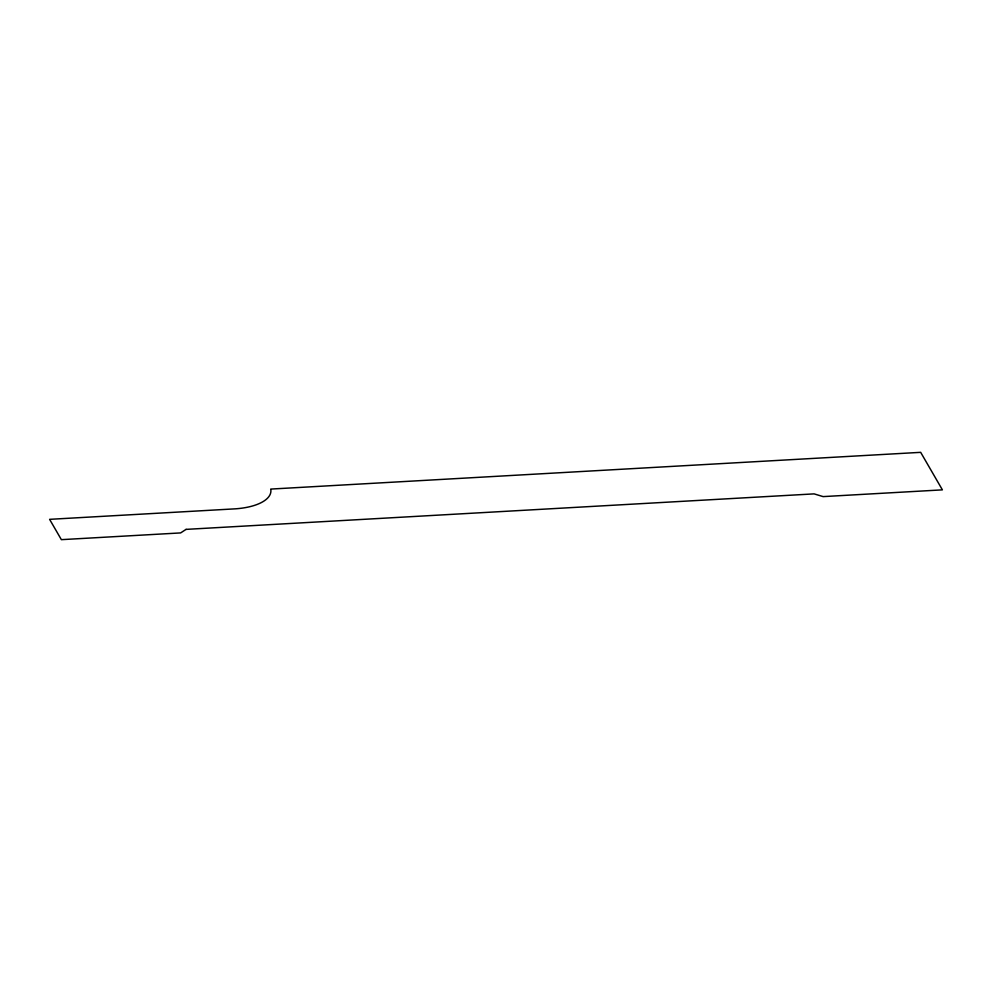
<?xml version="1.0" encoding="UTF-8"?>
<svg xmlns="http://www.w3.org/2000/svg" width="992" height="992" viewBox="0 0 992 992"><rect width="100%" height="100%" fill="white"/><g stroke="black" fill="none" stroke-linecap="round" stroke-linejoin="round"><path stroke-width="1.49" d="M186.05 529.381L180.643 532.915L61.368 539.66L49.6 519.337L235.55 508.822A48.819 20.472 3.4 0 0 270.729 489.081L920.675 452.34L942.4 489.862L823.124 496.608L814.097 493.88L186.05 529.381"/></g></svg>
